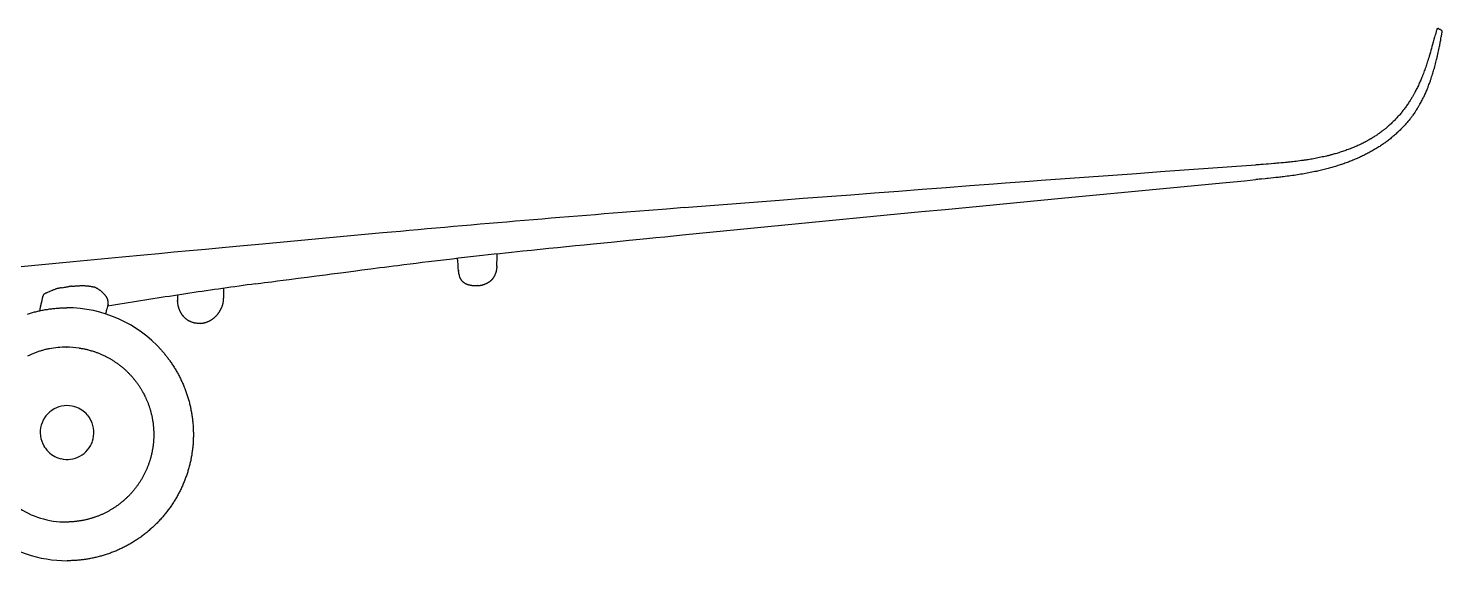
# Model space of a CAD drawing. Header units: millimetres. Extents: x -1718 to 143559, y -78490 to 15626.
# Drawn here: x 121004 to 143559, y -573 to 7920 of the extents above; entities that cross this region are included whole.
import ezdxf

# ---------------------------------------------------------------- set-up
doc = ezdxf.new("R2010")
doc.units = ezdxf.units.MM
doc.header["$MEASUREMENT"] = 0
doc.layers.get('0').update_dxf_attribs({"linetype": 'CONTINUOUS'})

msp = doc.modelspace()

# ---------------------------------------------------------------- linework, layer by layer
at = {"color": 7, "ltscale": 0.000512952}
msp.add_line((143502, 7916), (143502, 7916), dxfattribs=at)
at = {"color": 7, "ltscale": 7.68947e-06}
for p, q in [((140314, 5503), (140314, 5503)), ((122254, 3430), (122254, 3430)), ((123758, 3213), (123758, 3213)), ((121625, -573), (121625, -573))]:
    msp.add_line(p, q, dxfattribs=at)
at = {"color": 7, "ltscale": 0.00042503}
msp.add_line((133439, 4837), (133439, 4837), dxfattribs=at)
at = {"color": 7, "ltscale": 0.03937}
for p, q in [((123385, 3664), (123388, 3574)), ((124121, 3773), (124119, 3616))]:
    msp.add_line(p, q, dxfattribs=at)
at = {"color": 7, "ltscale": 0.002719}
msp.add_line((121611, 2835), (121613, 2833), dxfattribs=at)
at = {"color": 7, "ltscale": 0.03937}
for points in [[(143479, 7897), (143475, 7885), (143472, 7873), (143468, 7860), (143464, 7848), (143457, 7823), (143450, 7797), (143445, 7779), (143435, 7744), (143423, 7701), (143412, 7659), (143403, 7629), (143395, 7599), (143387, 7569), (143378, 7538), (143373, 7522), (143368, 7506), (143364, 7490), (143359, 7475), (143352, 7451), (143344, 7427), (143337, 7402), (143329, 7378), (143323, 7358), (143316, 7338), (143309, 7319), (143303, 7299), (143296, 7279), (143288, 7259), (143281, 7239), (143274, 7219), (143266, 7199), (143258, 7179), (143254, 7168), (143250, 7158), (143246, 7148), (143242, 7138), (143236, 7123), (143229, 7108), (143223, 7093), (143216, 7077), (143209, 7061), (143201, 7044), (143194, 7027), (143186, 7010), (143178, 6993), (143170, 6977), (143162, 6960), (143153, 6943), (143145, 6927), (143136, 6910), (143127, 6894), (143118, 6877), (143114, 6869), (143109, 6861), (143103, 6850), (143097, 6839), (143091, 6829), (143084, 6816), (143076, 6804), (143069, 6792), (143062, 6780), (143053, 6766), (143044, 6753), (143035, 6739), (143026, 6725), (143017, 6712), (143008, 6699), (142999, 6685), (142989, 6672), (142980, 6658), (142970, 6645), (142960, 6632), (142950, 6619), (142940, 6606), (142930, 6593), (142920, 6580), (142909, 6568), (142899, 6555), (142888, 6542), (142877, 6530), (142866, 6518), (142855, 6505), (142844, 6493), (142833, 6481), (142821, 6469), (142810, 6457), (142798, 6445), (142786, 6433), (142774, 6421), (142762, 6410), (142750, 6398), (142737, 6386), (142725, 6375), (142712, 6364), (142699, 6353), (142687, 6342), (142676, 6333), (142666, 6324), (142655, 6315), (142644, 6307), (142633, 6298), (142627, 6293), (142620, 6288), (142613, 6282), (142606, 6277), (142593, 6267), (142581, 6259), (142570, 6250), (142559, 6242), (142547, 6234), (142536, 6226), (142528, 6221), (142521, 6216), (142514, 6212), (142506, 6207), (142492, 6197), (142480, 6189), (142468, 6182), (142456, 6174), (142443, 6167), (142431, 6159), (142423, 6155), (142416, 6150), (142400, 6141), (142385, 6133), (142377, 6128), (142369, 6124), (142361, 6119), (142353, 6115), (142337, 6106), (142321, 6098), (142304, 6090), (142288, 6082), (142272, 6074), (142255, 6066), (142238, 6058), (142221, 6050), (142204, 6042), (142187, 6035), (142170, 6027), (142153, 6020), (142135, 6013), (142117, 6006), (142100, 5999), (142082, 5992), (142064, 5985), (142046, 5979), (142028, 5972), (142010, 5966), (141992, 5960), (141973, 5954), (141955, 5947), (141936, 5942), (141918, 5936), (141899, 5930), (141883, 5925), (141866, 5920), (141849, 5916), (141833, 5911), (141818, 5907), (141803, 5903), (141788, 5899), (141777, 5896), (141766, 5893), (141755, 5891), (141744, 5888), (141732, 5885), (141721, 5882), (141698, 5877), (141675, 5872), (141652, 5867), (141630, 5862), (141606, 5857), (141583, 5852), (141560, 5848), (141537, 5843), (141514, 5839), (141490, 5835), (141469, 5831), (141448, 5828), (141427, 5824), (141406, 5821), (141392, 5819), (141378, 5817), (141364, 5815), (141350, 5813), (141321, 5809), (141293, 5805), (141265, 5801), (141236, 5797), (141208, 5794), (141185, 5791), (141161, 5789), (141138, 5786), (141120, 5784), (141103, 5782), (141085, 5781), (141067, 5779), (141032, 5775), (140997, 5772), (140962, 5769), (140927, 5766), (140904, 5764), (140881, 5762), (140835, 5759), (140789, 5755)], [(143483, 7907), (143482, 7905), (143481, 7902), (143480, 7900), (143479, 7897)], [(143483, 7907), (143484, 7908), (143484, 7909), (143485, 7909), (143485, 7910), (143485, 7911), (143486, 7912), (143486, 7913), (143486, 7914), (143487, 7915), (143487, 7916), (143488, 7917), (143489, 7917), (143490, 7918), (143490, 7918), (143491, 7919), (143492, 7919), (143494, 7919), (143496, 7920), (143497, 7920), (143498, 7920), (143499, 7920), (143500, 7920)], [(143496, 7919), (143496, 7919), (143496, 7919), (143496, 7919), (143496, 7919), (143496, 7919), (143497, 7919), (143498, 7919), (143499, 7920), (143499, 7920), (143500, 7920), (143500, 7920)], [(143527, 7901), (143525, 7902), (143524, 7902), (143523, 7902), (143522, 7903), (143520, 7904), (143519, 7905), (143517, 7906), (143516, 7907), (143514, 7908), (143511, 7910), (143508, 7912), (143505, 7914), (143503, 7915), (143501, 7916), (143496, 7919)], [(143502, 7916), (143502, 7917), (143502, 7917), (143502, 7918), (143502, 7918), (143502, 7918), (143502, 7919), (143502, 7919), (143501, 7919)], [(143538, 7898), (143537, 7898), (143536, 7898), (143534, 7899), (143532, 7899), (143529, 7900), (143527, 7901)], [(143538, 7898), (143540, 7897), (143542, 7897), (143544, 7896), (143545, 7895), (143547, 7894), (143548, 7893), (143549, 7893), (143550, 7892), (143551, 7892), (143551, 7891), (143552, 7890), (143553, 7889), (143554, 7888), (143554, 7887), (143555, 7886), (143556, 7885), (143556, 7884), (143557, 7883), (143557, 7882), (143557, 7880), (143558, 7879), (143558, 7877), (143558, 7875), (143559, 7873), (143559, 7870), (143559, 7868), (143559, 7866), (143559, 7864), (143559, 7862), (143558, 7856), (143558, 7850), (143557, 7843), (143556, 7834), (143554, 7818), (143552, 7803), (143551, 7793)], [(143168, 6638), (143174, 6647), (143180, 6657), (143186, 6667), (143190, 6674), (143195, 6682), (143199, 6689), (143203, 6697), (143212, 6712), (143220, 6727), (143229, 6742), (143237, 6757), (143245, 6773), (143253, 6788), (143261, 6803), (143268, 6819), (143276, 6834), (143283, 6850), (143290, 6866), (143298, 6882), (143305, 6898), (143312, 6914), (143319, 6930), (143325, 6946), (143330, 6958), (143335, 6971), (143340, 6983), (143344, 6993), (143348, 7002), (143355, 7021), (143362, 7040), (143367, 7054), (143372, 7068), (143377, 7082), (143381, 7093), (143384, 7103), (143388, 7114), (143391, 7124), (143398, 7145), (143405, 7166), (143412, 7188), (143417, 7206), (143423, 7224), (143428, 7243), (143434, 7261), (143437, 7273), (143441, 7285), (143447, 7310), (143454, 7333), (143460, 7355), (143465, 7378), (143471, 7401), (143477, 7423), (143480, 7437), (143484, 7451), (143487, 7465), (143490, 7479), (143497, 7506), (143502, 7532), (143508, 7557), (143513, 7582), (143519, 7607), (143523, 7631), (143526, 7643), (143528, 7655), (143531, 7667), (143533, 7679), (143536, 7696), (143539, 7713), (143542, 7730), (143545, 7747)], [(143545, 7747), (143547, 7765), (143550, 7783)], [(143551, 7793), (143551, 7791), (143551, 7788), (143550, 7784), (143550, 7783)], [(143168, 6638), (143158, 6623), (143149, 6608), (143141, 6597), (143134, 6586), (143127, 6575), (143117, 6562), (143108, 6549), (143099, 6536), (143091, 6525), (143083, 6514), (143075, 6504), (143067, 6493), (143058, 6481), (143048, 6469), (143039, 6457), (143029, 6445), (143018, 6432), (143008, 6419), (142997, 6407), (142987, 6395), (142976, 6382), (142965, 6370), (142953, 6358), (142942, 6346), (142930, 6333), (142919, 6321), (142907, 6309), (142895, 6297), (142882, 6285), (142870, 6273), (142858, 6261), (142845, 6250), (142832, 6238), (142819, 6226), (142806, 6215), (142793, 6204), (142780, 6192), (142766, 6181), (142752, 6170), (142739, 6159), (142725, 6148), (142711, 6137), (142697, 6126), (142682, 6115), (142669, 6105), (142655, 6095), (142641, 6085), (142627, 6076), (142613, 6066), (142599, 6056), (142584, 6047), (142570, 6037), (142555, 6028), (142540, 6018), (142524, 6008), (142509, 5999), (142493, 5990), (142478, 5980), (142462, 5971), (142446, 5962), (142430, 5953), (142414, 5944), (142397, 5935), (142381, 5927), (142364, 5918), (142348, 5910), (142331, 5901), (142314, 5893), (142297, 5885), (142280, 5876), (142263, 5868), (142246, 5860), (142229, 5853), (142211, 5845), (142194, 5837), (142176, 5830), (142158, 5822), (142141, 5815), (142123, 5808), (142105, 5801), (142087, 5794), (142069, 5787), (142051, 5780), (142032, 5773), (142014, 5767), (141995, 5760), (141977, 5754), (141958, 5747), (141939, 5741), (141920, 5735), (141901, 5729), (141882, 5723), (141862, 5717), (141843, 5711), (141823, 5705), (141804, 5699), (141784, 5694), (141764, 5688), (141744, 5683), (141724, 5677), (141703, 5672), (141683, 5667), (141662, 5662), (141642, 5657), (141621, 5652), (141600, 5647), (141579, 5642), (141558, 5638), (141534, 5633), (141510, 5628), (141486, 5623), (141461, 5618), (141437, 5613), (141412, 5609), (141387, 5604), (141362, 5600), (141337, 5595), (141311, 5591), (141285, 5587), (141259, 5583), (141232, 5579), (141204, 5574), (141176, 5571), (141148, 5567), (141120, 5563), (141091, 5559), (141062, 5555), (141033, 5552), (141014, 5549), (140994, 5547), (140974, 5545), (140954, 5542), (140914, 5538), (140873, 5533), (140831, 5529), (140790, 5525)], [(131470, 5060), (132230, 5119), (132991, 5178), (133370, 5208), (133750, 5237), (134130, 5266), (134510, 5295), (134890, 5324), (135270, 5353), (135650, 5382), (136029, 5410), (136409, 5438), (136599, 5453), (136979, 5481), (137169, 5495), (137549, 5523), (137929, 5550), (138309, 5578), (138689, 5605), (139069, 5633), (139449, 5660), (139830, 5687), (140210, 5714), (140590, 5741)], [(140789, 5755), (140756, 5753), (140707, 5749), (140674, 5746), (140647, 5744), (140627, 5743), (140618, 5742), (140610, 5742), (140602, 5741), (140596, 5741), (140590, 5741)], [(131444, 4623), (133731, 4847), (134493, 4921), (135256, 4995), (135637, 5032), (136018, 5069), (136399, 5106), (136780, 5142), (137543, 5215), (139116, 5365), (140059, 5455), (140413, 5489), (140590, 5506)], [(140790, 5525), (140782, 5524), (140766, 5522), (140741, 5520), (140682, 5515), (140648, 5512), (140623, 5509), (140598, 5507), (140590, 5506)], [(131470, 5060), (131187, 5037), (130904, 5015), (130621, 4993), (130479, 4981), (130338, 4970), (130196, 4958), (130055, 4947), (129913, 4936), (129772, 4924), (129630, 4912), (129489, 4901), (129348, 4889), (129206, 4877), (129065, 4866), (128923, 4854), (128781, 4842), (128640, 4830), (128498, 4818), (128357, 4805), (128215, 4793), (128074, 4781), (127932, 4769), (127791, 4756), (127650, 4744), (127508, 4731), (127367, 4719), (127226, 4706), (127084, 4693), (126943, 4681), (126802, 4668), (126660, 4655), (126377, 4629), (126094, 4604), (125811, 4578), (125246, 4526), (124681, 4473)], [(124630, 3844), (124673, 3850), (124716, 3856), (124773, 3863), (124831, 3871), (124889, 3878), (124981, 3890), (125074, 3902), (125166, 3914), (125310, 3932), (125455, 3951), (125601, 3970), (125747, 3989), (125844, 4001), (126037, 4027), (126230, 4052), (126326, 4065), (126470, 4083), (126613, 4102), (126688, 4112), (126763, 4121), (126831, 4130), (126899, 4138), (126997, 4151), (127096, 4163), (127194, 4175), (127291, 4187), (127389, 4199), (127486, 4211), (127583, 4222), (127680, 4234), (127776, 4245), (127872, 4256), (127967, 4267), (128063, 4278), (128157, 4289), (128250, 4299), (128344, 4310), (128437, 4320), (128529, 4330), (128622, 4340), (128713, 4350), (128804, 4359), (128894, 4369), (128964, 4376), (129033, 4383), (129172, 4397), (129311, 4412), (129451, 4426), (129592, 4440), (129734, 4454), (129876, 4468), (130019, 4483), (130306, 4511), (130591, 4539), (130876, 4568), (131018, 4582), (131160, 4596), (131302, 4609), (131444, 4623)], [(124681, 4473), (124380, 4445), (124099, 4419), (123832, 4394), (123576, 4370), (123328, 4347), (123086, 4324), (122850, 4301), (122503, 4268), (121722, 4193)], [(121722, 4193), (120782, 4103), (120556, 4082), (120329, 4060), (120174, 4045), (120016, 4029), (119856, 4014), (119774, 4006)], [(128180, 3816), (128174, 3815), (128169, 3814), (128163, 3814), (128157, 3813), (128151, 3813), (128145, 3812), (128139, 3812), (128133, 3812), (128127, 3812), (128121, 3812), (128116, 3812), (128110, 3813), (128104, 3813), (128098, 3813), (128093, 3814), (128087, 3814), (128081, 3815), (128076, 3816), (128070, 3817), (128065, 3818), (128059, 3819), (128054, 3820), (128048, 3821), (128043, 3823), (128038, 3824), (128032, 3825), (128027, 3827), (128022, 3829), (128017, 3830), (128012, 3832), (128007, 3834), (128002, 3836), (127997, 3839), (127992, 3841), (127988, 3843), (127983, 3845), (127978, 3848), (127974, 3851), (127969, 3853), (127965, 3856), (127961, 3859), (127957, 3862), (127954, 3865), (127950, 3867), (127947, 3870), (127944, 3872), (127941, 3875), (127939, 3877), (127936, 3880), (127934, 3882), (127931, 3886), (127928, 3889), (127925, 3892), (127922, 3896), (127920, 3899), (127918, 3902), (127915, 3905), (127913, 3907), (127910, 3912), (127908, 3916), (127905, 3921), (127903, 3925), (127901, 3929), (127899, 3933), (127897, 3936), (127896, 3940), (127894, 3944), (127893, 3947), (127891, 3953), (127889, 3958), (127887, 3964), (127885, 3969), (127884, 3975), (127883, 3980), (127881, 3986), (127880, 3993), (127879, 3997), (127878, 4002), (127877, 4006), (127876, 4011), (127876, 4015), (127875, 4020), (127874, 4024), (127874, 4029), (127873, 4034), (127873, 4038), (127872, 4043), (127872, 4048), (127871, 4053), (127871, 4057), (127871, 4062)], [(128180, 3815), (128187, 3816), (128193, 3816), (128200, 3817), (128207, 3818), (128213, 3819), (128220, 3820), (128226, 3821), (128233, 3822), (128239, 3824), (128246, 3825), (128252, 3827), (128259, 3829), (128265, 3831), (128272, 3833), (128278, 3835), (128284, 3837), (128290, 3839), (128296, 3842), (128302, 3844), (128309, 3847), (128315, 3850), (128320, 3852), (128326, 3855), (128332, 3858), (128337, 3861), (128343, 3865), (128349, 3868), (128354, 3871), (128359, 3875), (128364, 3878), (128370, 3882), (128375, 3887), (128381, 3891), (128385, 3894), (128389, 3898), (128393, 3902), (128397, 3905), (128401, 3909), (128404, 3912), (128408, 3916), (128411, 3919), (128414, 3923), (128416, 3926), (128419, 3929), (128421, 3931), (128423, 3934), (128426, 3938), (128429, 3943), (128432, 3947), (128435, 3951), (128437, 3954), (128439, 3958), (128441, 3962), (128444, 3966), (128446, 3969), (128447, 3972), (128449, 3976), (128451, 3979), (128452, 3982), (128455, 3988), (128457, 3994), (128460, 4001), (128462, 4007), (128465, 4013), (128467, 4019), (128469, 4025), (128470, 4031), (128472, 4037), (128474, 4043), (128476, 4050), (128477, 4057), (128478, 4061), (128479, 4064), (128480, 4068), (128480, 4072), (128481, 4076), (128482, 4081), (128482, 4087), (128483, 4093), (128483, 4096), (128483, 4100), (128484, 4103), (128484, 4106), (128484, 4110), (128484, 4114), (128484, 4117), (128484, 4121), (128484, 4125), (128484, 4129)], [(124630, 3844), (124564, 3835), (124498, 3826), (124433, 3817), (124367, 3808), (124302, 3798), (124237, 3789), (124171, 3780), (124106, 3771), (124041, 3761), (123976, 3752), (123910, 3742), (123845, 3733), (123780, 3723), (123715, 3714), (123649, 3704), (123584, 3694), (123519, 3684), (123453, 3674), (123388, 3664), (123322, 3654), (123257, 3644), (123191, 3634), (123126, 3624), (123060, 3614), (122994, 3604), (122928, 3593), (122863, 3583), (122797, 3573), (122731, 3562), (122665, 3552), (122599, 3541), (122534, 3530), (122468, 3520), (122402, 3509), (122336, 3498), (122270, 3487)], [(121221, 3577), (121224, 3585), (121226, 3594), (121229, 3603), (121232, 3614), (121234, 3622), (121235, 3627), (121236, 3632), (121237, 3635), (121239, 3640), (121240, 3645), (121241, 3650), (121242, 3652), (121243, 3654), (121245, 3658), (121246, 3660), (121246, 3662), (121248, 3665), (121249, 3667), (121250, 3670), (121252, 3673), (121253, 3674), (121254, 3675), (121255, 3676), (121256, 3678), (121257, 3679), (121258, 3681), (121260, 3682), (121261, 3683), (121262, 3684), (121264, 3686), (121267, 3688), (121269, 3690), (121272, 3691), (121273, 3693), (121275, 3694), (121279, 3696), (121283, 3698), (121287, 3700), (121293, 3702), (121299, 3705), (121305, 3708), (121317, 3713), (121329, 3718), (121342, 3723)], [(121342, 3723), (121354, 3728), (121366, 3733), (121379, 3738), (121387, 3742), (121394, 3745), (121402, 3748), (121410, 3751), (121421, 3755), (121431, 3758), (121442, 3762)], [(121535, 3781), (121525, 3780), (121517, 3779), (121508, 3777), (121500, 3776), (121491, 3774), (121482, 3772), (121474, 3771), (121465, 3768), (121457, 3766), (121450, 3764), (121442, 3762)], [(121535, 3781), (121556, 3785), (121566, 3787), (121582, 3789), (121594, 3791), (121605, 3793), (121614, 3795), (121622, 3796), (121632, 3798), (121643, 3799), (121655, 3801)], [(121695, 3805), (121688, 3805), (121682, 3804), (121675, 3803), (121668, 3802), (121655, 3801)], [(121695, 3805), (121715, 3807), (121725, 3808), (121741, 3809), (121752, 3810), (121764, 3811), (121780, 3812), (121789, 3812), (121797, 3813), (121810, 3814), (121823, 3814), (121835, 3815), (121848, 3815), (121861, 3815), (121868, 3815), (121874, 3815), (121883, 3815), (121891, 3815), (121900, 3815), (121911, 3814), (121922, 3814), (121932, 3813), (121938, 3813), (121943, 3812), (121950, 3812), (121957, 3811), (121965, 3810), (121973, 3809), (121981, 3808), (121989, 3807), (121998, 3805)], [(121998, 3805), (122007, 3803), (122015, 3802), (122023, 3800), (122031, 3798), (122040, 3796), (122045, 3795), (122050, 3793)], [(122177, 3717), (122166, 3726), (122160, 3731), (122155, 3735), (122150, 3739), (122146, 3742), (122142, 3745), (122137, 3749), (122132, 3752), (122128, 3755), (122122, 3759), (122116, 3763), (122113, 3765), (122110, 3767), (122105, 3769), (122100, 3772), (122095, 3775), (122090, 3778), (122085, 3780), (122079, 3783), (122076, 3784), (122073, 3785), (122069, 3787), (122064, 3789), (122059, 3790), (122054, 3792), (122050, 3793)], [(122241, 3651), (122238, 3654), (122236, 3657), (122232, 3662), (122228, 3666), (122222, 3673), (122218, 3677), (122215, 3681), (122211, 3685), (122207, 3690), (122202, 3695), (122199, 3697), (122196, 3700), (122193, 3703), (122188, 3707), (122184, 3711), (122180, 3714), (122177, 3717)], [(122278, 3514), (122278, 3515), (122278, 3516), (122279, 3519), (122279, 3522), (122280, 3525), (122280, 3528), (122280, 3531), (122280, 3534), (122280, 3537), (122280, 3539), (122280, 3544), (122279, 3548), (122279, 3553), (122278, 3559), (122278, 3564), (122277, 3569), (122276, 3573), (122275, 3576), (122275, 3579), (122274, 3582), (122273, 3587), (122272, 3592), (122270, 3597), (122268, 3602), (122268, 3605), (122267, 3607), (122266, 3610), (122265, 3612), (122263, 3615), (122262, 3619), (122260, 3622), (122258, 3626), (122256, 3629), (122254, 3633), (122251, 3637), (122249, 3640), (122247, 3642), (122246, 3644)], [(123758, 3213), (123766, 3214), (123773, 3215), (123780, 3216), (123788, 3217), (123795, 3218), (123802, 3220), (123809, 3221), (123816, 3223), (123823, 3225), (123830, 3227), (123837, 3229), (123844, 3231), (123850, 3233), (123857, 3236), (123864, 3238), (123870, 3241), (123877, 3244), (123883, 3247), (123889, 3250), (123896, 3253), (123902, 3256), (123908, 3259), (123914, 3263), (123920, 3266), (123926, 3270), (123932, 3274), (123937, 3278), (123943, 3282), (123949, 3285), (123954, 3290), (123959, 3294), (123964, 3298), (123970, 3303), (123976, 3307), (123981, 3312), (123986, 3317), (123991, 3321), (123996, 3326), (124000, 3330), (124003, 3334), (124008, 3340), (124013, 3345), (124018, 3351), (124023, 3356), (124027, 3361), (124031, 3366), (124035, 3371), (124039, 3377), (124042, 3381), (124044, 3384), (124047, 3388), (124049, 3391), (124054, 3398), (124057, 3404), (124060, 3409), (124063, 3414), (124066, 3418), (124069, 3424), (124073, 3430), (124076, 3436), (124079, 3443), (124082, 3449), (124085, 3455), (124088, 3461), (124091, 3468), (124094, 3474), (124096, 3480), (124098, 3486), (124101, 3492), (124103, 3498), (124105, 3505), (124107, 3511), (124108, 3515), (124109, 3519), (124111, 3524), (124112, 3530), (124113, 3536), (124115, 3541), (124116, 3548), (124117, 3554), (124118, 3561), (124118, 3564), (124119, 3568), (124119, 3573), (124119, 3579), (124120, 3584), (124120, 3590), (124120, 3597), (124120, 3603), (124120, 3606), (124120, 3610), (124119, 3613), (124119, 3616)], [(120990, 3360), (121006, 3365), (121023, 3371), (121039, 3376), (121056, 3381), (121072, 3386), (121089, 3390), (121106, 3395), (121123, 3399), (121139, 3403), (121156, 3407), (121173, 3411), (121190, 3415), (121207, 3419), (121224, 3422), (121241, 3426), (121258, 3429), (121275, 3432), (121292, 3435), (121309, 3437), (121326, 3440), (121343, 3443), (121361, 3445), (121378, 3447), (121395, 3449), (121412, 3451), (121430, 3453), (121447, 3454), (121464, 3456), (121481, 3457), (121499, 3458), (121516, 3459), (121533, 3460), (121551, 3461), (121568, 3461), (121585, 3462), (121603, 3462), (121620, 3462)], [(121200, 3493), (121199, 3489), (121198, 3486), (121197, 3482), (121196, 3479), (121195, 3472), (121194, 3466), (121193, 3460), (121192, 3454), (121191, 3448), (121191, 3444), (121190, 3440), (121190, 3436), (121190, 3431), (121189, 3423), (121189, 3415)], [(121211, 3537), (121207, 3522), (121205, 3515), (121203, 3505), (121201, 3499), (121200, 3493)], [(121221, 3577), (121220, 3572), (121220, 3569), (121218, 3564), (121216, 3555), (121215, 3552), (121213, 3546), (121212, 3541), (121211, 3537)], [(122278, 3514), (122269, 3485), (122261, 3455), (122255, 3435), (122254, 3430)], [(123758, 3213), (123752, 3213), (123746, 3212), (123739, 3212), (123733, 3212), (123727, 3212), (123721, 3212), (123715, 3212), (123709, 3212), (123703, 3213), (123697, 3213), (123691, 3214), (123685, 3214), (123679, 3215), (123673, 3216), (123667, 3217), (123662, 3218), (123656, 3219), (123650, 3220), (123645, 3222), (123639, 3223), (123634, 3225), (123628, 3226), (123623, 3228), (123617, 3230), (123612, 3232), (123607, 3234), (123601, 3236), (123596, 3238), (123591, 3241), (123586, 3243), (123581, 3246), (123576, 3248), (123571, 3251), (123566, 3254), (123561, 3256), (123556, 3259), (123551, 3262), (123547, 3265), (123542, 3269), (123538, 3272), (123533, 3275), (123528, 3279), (123524, 3282), (123519, 3286), (123515, 3290), (123511, 3293), (123507, 3297), (123503, 3301), (123498, 3305), (123494, 3310), (123490, 3314), (123486, 3319), (123482, 3323), (123479, 3327), (123475, 3331), (123472, 3335), (123468, 3340), (123464, 3346), (123460, 3351), (123457, 3356), (123453, 3361), (123450, 3366), (123447, 3370), (123445, 3375), (123442, 3379), (123440, 3383), (123438, 3387), (123436, 3390), (123434, 3394), (123432, 3397), (123430, 3401), (123429, 3405), (123427, 3409), (123425, 3413), (123423, 3417), (123421, 3421), (123419, 3427), (123416, 3433), (123414, 3440), (123411, 3446), (123409, 3452), (123407, 3458), (123405, 3465), (123403, 3471), (123401, 3478), (123400, 3484), (123398, 3490), (123397, 3497), (123395, 3503), (123394, 3510), (123393, 3517), (123392, 3523), (123391, 3530), (123390, 3536), (123390, 3542), (123389, 3548), (123389, 3555), (123388, 3561), (123388, 3568), (123388, 3576)], [(121341, 2808), (121327, 2806), (121314, 2803), (121300, 2800), (121287, 2797), (121273, 2794), (121259, 2790), (121246, 2787), (121232, 2783), (121221, 2780), (121210, 2776), (121196, 2772), (121183, 2768), (121170, 2764), (121156, 2759), (121143, 2755), (121129, 2750), (121116, 2745), (121103, 2740), (121090, 2735), (121077, 2729), (121063, 2724), (121050, 2718), (121039, 2713), (121028, 2708), (121017, 2703), (121005, 2698), (120994, 2692)], [(122185, 2713), (122199, 2707), (122212, 2701), (122225, 2694), (122238, 2688), (122251, 2681), (122264, 2674), (122274, 2669), (122284, 2664), (122294, 2658), (122304, 2653), (122314, 2647), (122323, 2641), (122333, 2635), (122343, 2630), (122353, 2623), (122363, 2617), (122373, 2610), (122383, 2604), (122393, 2597), (122403, 2590), (122413, 2584), (122423, 2577), (122432, 2570), (122442, 2562), (122452, 2555), (122461, 2548), (122471, 2541), (122480, 2533), (122490, 2526), (122499, 2518), (122508, 2510), (122518, 2502), (122527, 2495), (122536, 2487), (122545, 2479), (122554, 2471), (122562, 2462), (122571, 2454), (122580, 2446), (122588, 2437), (122597, 2429), (122605, 2420), (122614, 2412), (122622, 2403), (122630, 2394), (122639, 2386), (122647, 2377), (122655, 2368), (122663, 2359), (122671, 2350), (122678, 2341), (122686, 2331), (122694, 2322), (122701, 2313), (122709, 2303), (122716, 2294), (122723, 2284), (122731, 2275), (122738, 2265), (122745, 2255), (122752, 2245), (122759, 2236), (122765, 2226), (122772, 2216), (122779, 2206), (122785, 2196), (122792, 2185), (122798, 2175), (122804, 2165), (122811, 2155), (122817, 2144), (122823, 2134), (122829, 2124), (122834, 2113), (122840, 2103), (122846, 2092), (122851, 2081), (122857, 2071), (122862, 2060), (122867, 2049), (122873, 2038), (122878, 2027), (122883, 2017), (122888, 2006), (122892, 1995), (122897, 1984), (122902, 1972), (122906, 1961), (122911, 1950), (122915, 1939), (122919, 1928), (122923, 1917), (122927, 1905), (122931, 1894), (122935, 1883), (122939, 1871), (122943, 1860), (122946, 1848), (122950, 1837), (122953, 1825), (122956, 1814), (122959, 1802), (122962, 1791), (122965, 1779), (122968, 1768), (122971, 1756), (122974, 1744), (122976, 1733), (122979, 1721), (122981, 1709), (122983, 1697), (122985, 1686), (122987, 1674), (122989, 1662), (122991, 1650), (122993, 1638), (122995, 1627), (122996, 1615), (122998, 1603), (122999, 1591), (123000, 1579), (123001, 1567), (123002, 1555), (123003, 1544), (123004, 1532), (123005, 1520), (123005, 1508), (123006, 1496), (123006, 1484), (123007, 1472), (123007, 1460), (123007, 1448), (123007, 1436), (123007, 1424), (123007, 1412), (123007, 1400), (123006, 1389), (123006, 1377), (123005, 1365), (123004, 1353), (123004, 1341), (123003, 1329), (123002, 1317), (123001, 1305), (122999, 1293), (122998, 1282), (122997, 1270), (122995, 1258), (122994, 1246), (122992, 1234), (122990, 1223), (122988, 1211), (122986, 1199), (122984, 1187), (122982, 1176), (122980, 1164), (122977, 1152), (122975, 1141), (122972, 1129), (122969, 1118), (122967, 1106), (122964, 1095), (122961, 1083), (122958, 1072), (122954, 1060), (122951, 1049), (122948, 1037), (122944, 1026), (122941, 1015), (122937, 1003), (122933, 992), (122929, 981), (122925, 970), (122921, 958), (122917, 947), (122913, 936), (122909, 925), (122904, 914), (122900, 903), (122895, 892), (122890, 881), (122886, 871), (122881, 860), (122876, 849), (122871, 838), (122865, 828), (122860, 817), (122855, 806), (122849, 796), (122844, 785), (122838, 775), (122833, 765), (122827, 754), (122821, 744), (122815, 734), (122809, 723), (122803, 713), (122797, 703), (122790, 693), (122784, 683), (122777, 673), (122771, 663), (122764, 654), (122758, 644), (122751, 634), (122744, 625), (122737, 615), (122730, 605), (122723, 596), (122716, 587), (122708, 577), (122701, 568), (122693, 559), (122686, 550), (122678, 541), (122671, 532), (122663, 523), (122655, 514), (122647, 505), (122639, 496), (122631, 488), (122623, 479), (122615, 470), (122607, 462), (122598, 454), (122590, 445), (122582, 437), (122573, 429), (122564, 421), (122556, 413), (122547, 405), (122538, 397), (122529, 389), (122520, 381), (122511, 374), (122502, 366), (122493, 359), (122484, 351), (122475, 344), (122465, 337), (122456, 329), (122447, 322), (122437, 315), (122428, 308), (122418, 302), (122408, 295), (122399, 288), (122389, 281), (122379, 275), (122369, 269), (122359, 262), (122349, 256), (122339, 250), (122329, 244), (122319, 238), (122309, 232), (122299, 226), (122288, 220), (122278, 214), (122268, 209), (122257, 203), (122247, 198), (122236, 193), (122225, 187), (122215, 182), (122204, 177), (122194, 172), (122183, 167), (122172, 163), (122161, 158), (122150, 153), (122139, 149), (122129, 144), (122118, 140), (122107, 136), (122096, 132), (122084, 128), (122073, 124), (122062, 120), (122051, 116), (122040, 112), (122029, 109), (122017, 105), (122006, 102), (121995, 99), (121983, 95), (121972, 92), (121961, 89), (121949, 87), (121938, 84), (121926, 81), (121915, 78), (121903, 76), (121892, 73), (121880, 71), (121869, 69), (121857, 67), (121846, 65), (121834, 63), (121822, 61), (121811, 59), (121799, 58), (121787, 56), (121776, 55), (121764, 53), (121752, 52), (121741, 51), (121729, 50), (121717, 49), (121705, 48), (121694, 47), (121682, 47), (121670, 46), (121658, 46), (121647, 45), (121635, 45), (121623, 45), (121611, 45)], [(123128, 2786), (123137, 2775), (123147, 2764), (123157, 2753), (123166, 2741), (123176, 2730), (123185, 2719), (123194, 2707), (123203, 2696), (123212, 2684), (123221, 2673), (123230, 2661), (123239, 2649), (123248, 2637), (123257, 2625), (123265, 2614), (123274, 2602), (123283, 2587), (123293, 2573), (123303, 2559), (123312, 2544), (123322, 2530), (123331, 2515), (123340, 2501), (123349, 2486), (123358, 2471), (123366, 2456), (123375, 2441), (123383, 2426), (123392, 2411), (123400, 2396), (123408, 2381), (123416, 2366), (123424, 2350), (123431, 2335), (123439, 2319), (123446, 2304), (123454, 2288), (123461, 2273), (123468, 2257), (123475, 2241), (123481, 2225), (123488, 2209), (123494, 2193), (123501, 2177), (123507, 2161), (123513, 2145), (123519, 2129), (123525, 2113), (123530, 2097), (123536, 2080), (123541, 2064), (123546, 2047), (123552, 2031), (123556, 2015), (123561, 1998), (123566, 1981), (123570, 1965), (123575, 1948), (123579, 1932), (123583, 1915), (123587, 1898), (123591, 1881), (123595, 1865), (123598, 1848), (123601, 1831), (123605, 1814), (123608, 1797), (123611, 1780), (123613, 1763), (123616, 1746), (123619, 1729), (123621, 1712), (123623, 1695), (123625, 1678), (123627, 1661), (123629, 1644), (123631, 1627), (123632, 1610), (123633, 1592), (123635, 1575), (123636, 1558), (123637, 1541), (123637, 1524), (123638, 1507), (123638, 1489), (123639, 1472), (123639, 1455), (123639, 1438), (123639, 1421), (123639, 1403), (123638, 1386), (123638, 1369), (123637, 1352), (123636, 1335), (123635, 1318), (123634, 1300), (123633, 1283), (123631, 1266), (123630, 1249), (123628, 1232), (123626, 1215), (123624, 1198), (123622, 1181), (123619, 1164), (123617, 1147), (123614, 1130), (123612, 1113), (123609, 1096), (123606, 1079), (123603, 1062), (123599, 1045), (123596, 1028), (123592, 1012), (123588, 995), (123585, 978), (123580, 961), (123576, 945), (123572, 928), (123568, 911), (123563, 895), (123558, 878), (123553, 862), (123548, 846), (123543, 829), (123538, 813), (123532, 797), (123527, 780), (123521, 764), (123515, 748), (123509, 732), (123503, 716), (123497, 700), (123490, 684), (123484, 668), (123477, 652), (123470, 636), (123464, 621), (123456, 605), (123449, 590), (123442, 574), (123434, 559), (123427, 543), (123419, 528), (123411, 513), (123403, 497), (123395, 482), (123387, 467), (123379, 452), (123370, 437), (123361, 422), (123353, 408), (123344, 393), (123335, 378), (123326, 364), (123316, 349), (123307, 335), (123297, 321), (123288, 306), (123278, 292), (123268, 278), (123258, 264), (123248, 250), (123238, 237), (123228, 223), (123217, 209), (123207, 196), (123196, 182), (123185, 169), (123174, 156), (123163, 142), (123152, 129), (123141, 116), (123129, 104), (123118, 91), (123106, 78), (123095, 65), (123083, 53), (123071, 41), (123059, 28), (123047, 16), (123035, 4), (123022, -8), (123010, -20), (122998, -32), (122985, -43), (122972, -55), (122959, -66), (122946, -77), (122933, -89), (122920, -100), (122907, -111), (122894, -122), (122881, -132), (122867, -143), (122854, -154), (122840, -164), (122826, -174), (122812, -184), (122798, -195), (122784, -205), (122770, -214), (122756, -224), (122742, -234), (122728, -243), (122713, -252), (122699, -262), (122684, -271), (122670, -280), (122655, -289), (122640, -297), (122625, -306), (122610, -314), (122595, -323), (122580, -331), (122565, -339), (122550, -347), (122535, -355), (122519, -362), (122504, -370), (122488, -377), (122473, -385), (122457, -392), (122442, -399), (122426, -406), (122410, -413), (122394, -419), (122378, -426), (122362, -432), (122346, -438), (122330, -444), (122314, -450), (122298, -456), (122282, -462), (122266, -467), (122249, -473), (122233, -478), (122217, -483), (122200, -488), (122184, -493), (122167, -498), (122151, -502), (122134, -507), (122118, -511), (122101, -515), (122084, -519), (122068, -523), (122051, -527), (122034, -530), (122017, -534), (122000, -537), (121984, -540), (121967, -543), (121950, -546), (121933, -549), (121916, -551), (121899, -554), (121882, -556), (121865, -558), (121848, -560), (121831, -562), (121814, -564), (121797, -565), (121780, -567), (121762, -568), (121745, -569), (121728, -570), (121711, -571), (121694, -571), (121677, -572), (121660, -572), (121643, -572), (121625, -573)], [(121817, 2820), (121824, 2819), (121832, 2818), (121839, 2817), (121846, 2815), (121854, 2814), (121861, 2813), (121869, 2811), (121877, 2810), (121889, 2808), (121902, 2805), (121914, 2802), (121927, 2800), (121940, 2797), (121952, 2794), (121965, 2790), (121978, 2787), (121992, 2783), (122003, 2780), (122015, 2776), (122026, 2773), (122038, 2769), (122049, 2766), (122060, 2762), (122072, 2758), (122083, 2754), (122094, 2750), (122106, 2746), (122117, 2741), (122128, 2737), (122139, 2733), (122151, 2728), (122162, 2723), (122173, 2719), (122185, 2713)]]:
    msp.add_lwpolyline(points, dxfattribs=at)
for centre, radius, start, end in [((143500, 7920), 0.406, 79.1459, 87.772), ((-7512, 4383), 135996, 359.89204, 359.97559), ((-438853, -43546), 568719, 4.80093, 4.8213), ((128173, 4078), 302, 182.9658, 184.7849), ((122116, 3556), 157, 34.2478, 37.1931), ((128180, 3820), 4.1, 273.0841, 277.5282), ((129612, 1381), 7638, 164.4364, 164.9386), ((123427, 3575), 39, 179.854, 181.9357), ((121603, 1446), 1387, 89.5728, 100.887), ((121613, 2833), 0.137, 215.6924, 264.2986), ((121624, 1448), 1385, 81.9957, 90.4677), ((121625, 1471), 428, 26.8439, 41.1513), ((121631, 1476), 436, 210.4489, 221.0903), ((121624, 1470), 427, 221.0878, 256.3634)]:
    msp.add_arc(centre, radius, start, end, dxfattribs=at)
msp.add_arc((143499, 7916), 3.82, 55.1156, 82.7389)
for centre, major_axis, ratio, start_param, end_param in [((121618, 1442), (1852, 810), 0.998993, 0.315095, 1.157607), ((121624, 1471), (277, -330), 0.992575, 2.944948, 3.740844), ((121624, 1470), (259, -346), 0.991739, 2.202484, 3.000972), ((121624, 1469), (234, -364), 0.991578, 1.718013, 2.272623), ((121626, 1471), (315, -296), 0.991677, 3.624156, 4.426318), ((121624, 1471), (-161, -396), 0.999569, 1.624921, 2.426028), ((121624, 1471), (-178, -389), 0.99956, 0.928791, 1.666965), ((121624, 1471), (-199, -378), 0.999574, 0.24715, 0.985524), ((121607, 1435), (1072, -888), 0.997359, 4.804178, 5.406081), ((121625, 1444), (1961, -479), 0.998923, 4.293218, 4.951813)]:
    msp.add_ellipse(centre, major_axis=major_axis, ratio=ratio, start_param=start_param, end_param=end_param, dxfattribs=at)

doc.saveas('drawing.dxf')
